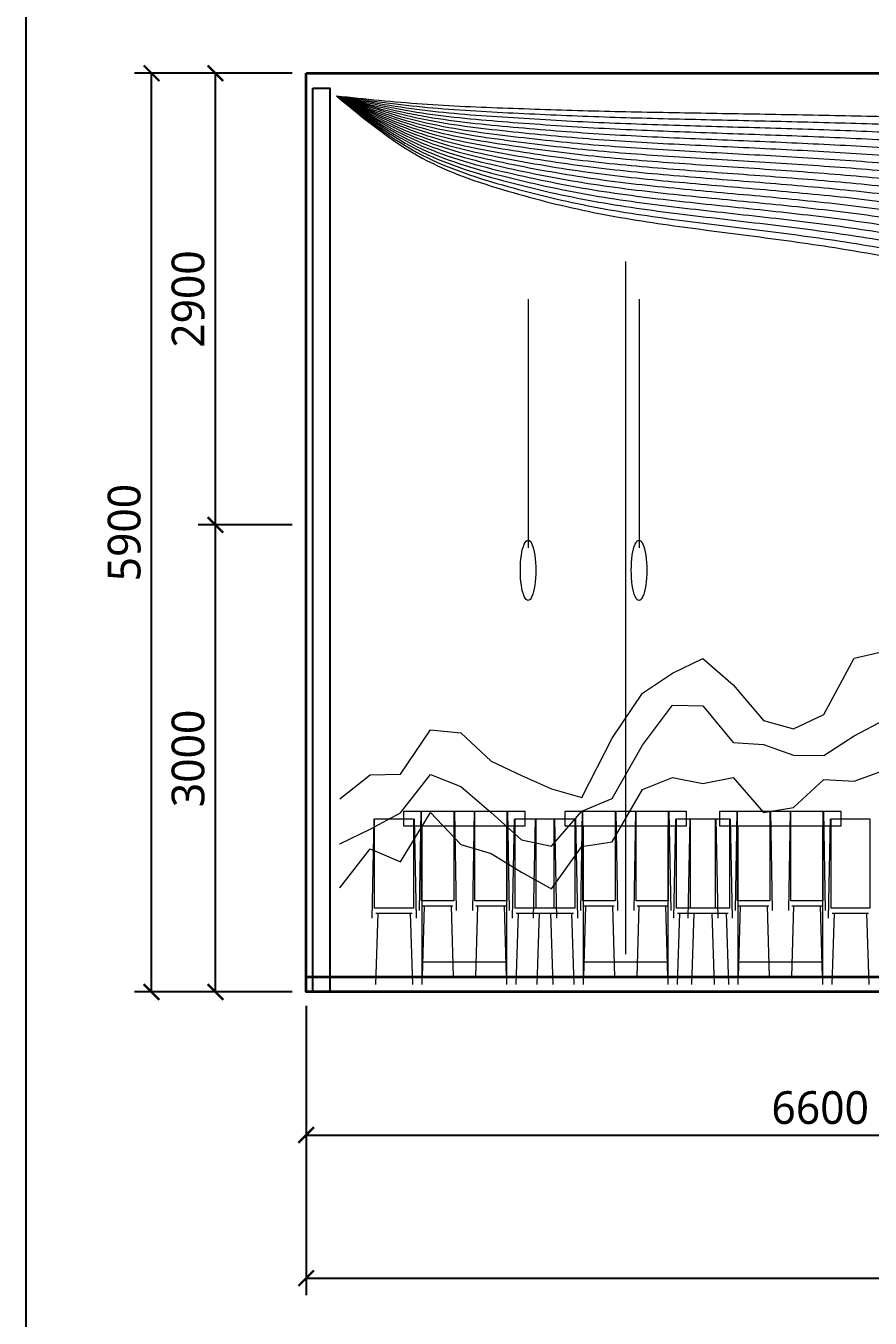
# Model space of a CAD drawing. Header units: millimetres. Extents: x -1800 to 33200, y -8500 to 38400.
# Drawn here: x -1800 to 3621, y -2095 to 6204 of the extents above; entities that cross this region are included whole.
import ezdxf

# ---------------------------------------------------------------- set-up
doc = ezdxf.new("R2010")
doc.units = ezdxf.units.MM
for name, color, linetype, lineweight in [('E-CEILING', 7, 'Continuous', 18), ('E-DIM', 7, 'Continuous', 13), ('E-FURNITURE', 7, 'Continuous', 18), ('E-GLASS', 4, 'Continuous', 13), ('E-LANDSCAPE', 8, 'Continuous', 9), ('E-LIGHT', 2, 'Continuous', 13), ('E-OUTLINE', 7, 'Continuous', 35), ('E-SHEET', 7, 'Continuous', 25), ('E-WALL', 7, 'Continuous', 25)]:
    doc.layers.add(name, color=color, linetype=linetype, lineweight=lineweight)
doc.styles.add('CJK', font='NotoSansCJK-Regular.ttc')
doc.styles.add('OpenSansCondensed-Light', font='OpenSansCondensed-Light.ttf')
doc.dimstyles.new('EZDXF', dxfattribs={"dimtxt": 0.25, "dimasz": 0.175, "dimexe": 0.375, "dimexo": 0.125, "dimgap": 0.1, "dimtad": 1, "dimlfac": 100, "dimzin": 12, "dimdsep": 46, "dimtxsty": 'OpenSansCondensed-Light', "dimblk": 'ARCHTICK', "dimcen": 2.5, "dimazin": 3, "dimtfac": 0.5, "dimtmove": 2, "dimatfit": 3})

# ---------------------------------------------------------------- blocks, each defined once
blk = doc.blocks.new('_ARCHTICK')
at = {"color": 0, "linetype": 'BYBLOCK', "const_width": 0.15}
blk.add_lwpolyline([(-0.5, -0.5), (0.5, 0.5)], dxfattribs=at)

msp = doc.modelspace()

# ---------------------------------------------------------------- linework, layer by layer
at = {"layer": 'E-CEILING'}
for points in [[(194.2, 5754.9), (744.6, 5703.6), (1294.9, 5676.4), (1845.2, 5658.8), (2395.6, 5647.2), (2945.9, 5637.9), (3496.2, 5627.6), (4046.6, 5613.9), (4596.9, 5596.5), (5147.3, 5577), (5697.6, 5558.8), (6247.9, 5545.9), (6798.3, 5542.1), (7348.6, 5549.8), (7898.9, 5569), (8449.3, 5597.4), (8999.6, 5630.5), (9549.9, 5663.1), (10100.3, 5689.9), (10650.6, 5707.2), (11200.9, 5713.4), (11751.3, 5709.5), (12301.6, 5698.9), (12851.9, 5685.9), (13402.3, 5675.2), (13952.6, 5670.4), (14502.9, 5673.6), (15053.3, 5684.5), (15603.6, 5701.6), (16154, 5723.2), (16704.3, 5754.9)], [(194.2, 5754.9), (744.6, 5684.2), (1294.9, 5646.7), (1845.2, 5622.6), (2395.6, 5606.6), (2945.9, 5593.8), (3496.2, 5579.6), (4046.6, 5560.8), (4596.9, 5536.8), (5147.3, 5510), (5697.6, 5484.8), (6247.9, 5467.1), (6798.3, 5461.9), (7348.6, 5472.4), (7898.9, 5498.9), (8449.3, 5537.9), (8999.6, 5583.6), (9549.9, 5628.5), (10100.3, 5665.5), (10650.6, 5689.2), (11200.9, 5697.7), (11751.3, 5692.4), (12301.6, 5677.7), (12851.9, 5659.8), (13402.3, 5645.1), (13952.6, 5638.6), (14502.9, 5642.9), (15053.3, 5657.9), (15603.6, 5681.5), (16154, 5711.2), (16704.3, 5754.9)], [(194.2, 5754.9), (744.6, 5664.9), (1294.9, 5617.1), (1845.2, 5586.3), (2395.6, 5566), (2945.9, 5549.7), (3496.2, 5531.6), (4046.6, 5507.6), (4596.9, 5477.1), (5147.3, 5442.9), (5697.6, 5410.9), (6247.9, 5388.2), (6798.3, 5381.6), (7348.6, 5395.1), (7898.9, 5428.8), (8449.3, 5478.5), (8999.6, 5536.7), (9549.9, 5593.9), (10100.3, 5641), (10650.6, 5671.2), (11200.9, 5682.1), (11751.3, 5675.3), (12301.6, 5656.6), (12851.9, 5633.8), (13402.3, 5615), (13952.6, 5606.7), (14502.9, 5612.2), (15053.3, 5631.3), (15603.6, 5661.4), (16154, 5699.3), (16704.3, 5754.9)], [(194.2, 5754.9), (744.6, 5645.5), (1294.9, 5587.5), (1845.2, 5550.1), (2395.6, 5525.4), (2945.9, 5505.6), (3496.2, 5483.6), (4046.6, 5454.4), (4596.9, 5417.4), (5147.3, 5375.8), (5697.6, 5336.9), (6247.9, 5309.4), (6798.3, 5301.4), (7348.6, 5317.7), (7898.9, 5358.7), (8449.3, 5419.1), (8999.6, 5489.8), (9549.9, 5559.3), (10100.3, 5616.5), (10650.6, 5653.2), (11200.9, 5666.4), (11751.3, 5658.2), (12301.6, 5635.5), (12851.9, 5607.7), (13402.3, 5585), (13952.6, 5574.9), (14502.9, 5581.5), (15053.3, 5604.8), (15603.6, 5641.3), (16154, 5687.3), (16704.3, 5754.9)], [(194.2, 5754.9), (744.6, 5626.2), (1294.9, 5557.9), (1845.2, 5513.8), (2395.6, 5484.8), (2945.9, 5461.5), (3496.2, 5435.6), (4046.6, 5401.3), (4596.9, 5357.6), (5147.3, 5308.8), (5697.6, 5263), (6247.9, 5230.6), (6798.3, 5221.1), (7348.6, 5240.4), (7898.9, 5288.6), (8449.3, 5359.7), (8999.6, 5442.9), (9549.9, 5524.7), (10100.3, 5592), (10650.6, 5635.3), (11200.9, 5650.8), (11751.3, 5641.1), (12301.6, 5614.3), (12851.9, 5581.7), (13402.3, 5554.9), (13952.6, 5543), (14502.9, 5550.9), (15053.3, 5578.2), (15603.6, 5621.2), (16154, 5675.4), (16704.3, 5754.9)], [(194.2, 5754.9), (744.6, 5606.8), (1294.9, 5528.3), (1845.2, 5477.6), (2395.6, 5444.2), (2945.9, 5417.4), (3496.2, 5387.6), (4046.6, 5348.1), (4596.9, 5297.9), (5147.3, 5241.7), (5697.6, 5189), (6247.9, 5151.8), (6798.3, 5140.9), (7348.6, 5163.1), (7898.9, 5218.5), (8449.3, 5300.3), (8999.6, 5396), (9549.9, 5490.1), (10100.3, 5567.5), (10650.6, 5617.3), (11200.9, 5635.1), (11751.3, 5624), (12301.6, 5593.2), (12851.9, 5555.7), (13402.3, 5524.8), (13952.6, 5511.2), (14502.9, 5520.2), (15053.3, 5551.6), (15603.6, 5601.1), (16154, 5663.4), (16704.3, 5754.9)], [(194.2, 5754.9), (744.6, 5587.5), (1294.9, 5498.6), (1845.2, 5441.3), (2395.6, 5403.6), (2945.9, 5373.3), (3496.2, 5339.6), (4046.6, 5295), (4596.9, 5238.2), (5147.3, 5174.6), (5697.6, 5115.1), (6247.9, 5073), (6798.3, 5060.7), (7348.6, 5085.7), (7898.9, 5148.3), (8449.3, 5240.9), (8999.6, 5349.1), (9549.9, 5455.5), (10100.3, 5543), (10650.6, 5599.3), (11200.9, 5619.5), (11751.3, 5606.9), (12301.6, 5572.1), (12851.9, 5529.6), (13402.3, 5494.8), (13952.6, 5479.3), (14502.9, 5489.5), (15053.3, 5525.1), (15603.6, 5581), (16154, 5651.4), (16704.3, 5754.9)], [(194.2, 5754.9), (744.6, 5568.1), (1294.9, 5469), (1845.2, 5405.1), (2395.6, 5363), (2945.9, 5329.2), (3496.2, 5291.6), (4046.6, 5241.8), (4596.9, 5178.5), (5147.3, 5107.5), (5697.6, 5041.1), (6247.9, 4994.1), (6798.3, 4980.4), (7348.6, 5008.4), (7898.9, 5078.2), (8449.3, 5181.5), (8999.6, 5302.3), (9549.9, 5420.9), (10100.3, 5518.5), (10650.6, 5581.3), (11200.9, 5603.8), (11751.3, 5589.8), (12301.6, 5550.9), (12851.9, 5503.6), (13402.3, 5464.7), (13952.6, 5447.5), (14502.9, 5458.8), (15053.3, 5498.5), (15603.6, 5560.8), (16154, 5639.5), (16704.3, 5754.9)], [(194.2, 5754.9), (744.6, 5548.8), (1294.9, 5439.4), (1845.2, 5368.9), (2395.6, 5322.3), (2945.9, 5285.1), (3496.2, 5243.6), (4046.6, 5188.6), (4596.9, 5118.8), (5147.3, 5040.5), (5697.6, 4967.1), (6247.9, 4915.3), (6798.3, 4900.2), (7348.6, 4931), (7898.9, 5008.1), (8449.3, 5122.1), (8999.6, 5255.4), (9549.9, 5386.3), (10100.3, 5494), (10650.6, 5563.3), (11200.9, 5588.2), (11751.3, 5572.7), (12301.6, 5529.8), (12851.9, 5477.6), (13402.3, 5434.6), (13952.6, 5415.6), (14502.9, 5428.2), (15053.3, 5471.9), (15603.6, 5540.7), (16154, 5627.5), (16704.3, 5754.9)], [(194.2, 5754.9), (744.6, 5529.4), (1294.9, 5409.8), (1845.2, 5332.6), (2395.6, 5281.7), (2945.9, 5241), (3496.2, 5195.5), (4046.6, 5135.5), (4596.9, 5059), (5147.3, 4973.4), (5697.6, 4893.2), (6247.9, 4836.5), (6798.3, 4819.9), (7348.6, 4853.7), (7898.9, 4938), (8449.3, 5062.7), (8999.6, 5208.5), (9549.9, 5351.7), (10100.3, 5469.5), (10650.6, 5545.3), (11200.9, 5572.5), (11751.3, 5555.6), (12301.6, 5508.7), (12851.9, 5451.5), (13402.3, 5404.6), (13952.6, 5383.8), (14502.9, 5397.5), (15053.3, 5445.4), (15603.6, 5520.6), (16154, 5615.5), (16704.3, 5754.9)], [(194.2, 5754.9), (744.6, 5510.1), (1294.9, 5380.2), (1845.2, 5296.4), (2395.6, 5241.1), (2945.9, 5196.9), (3496.2, 5147.5), (4046.6, 5082.3), (4596.9, 4999.3), (5147.3, 4906.3), (5697.6, 4819.2), (6247.9, 4757.7), (6798.3, 4739.7), (7348.6, 4776.3), (7898.9, 4867.9), (8449.3, 5003.3), (8999.6, 5161.6), (9549.9, 5317.1), (10100.3, 5445), (10650.6, 5527.3), (11200.9, 5556.9), (11751.3, 5538.5), (12301.6, 5487.5), (12851.9, 5425.5), (13402.3, 5374.5), (13952.6, 5351.9), (14502.9, 5366.8), (15053.3, 5418.8), (15603.6, 5500.5), (16154, 5603.6), (16704.3, 5754.9)], [(194.2, 5754.9), (744.6, 5490.7), (1294.9, 5350.6), (1845.2, 5260.1), (2395.6, 5200.5), (2945.9, 5152.8), (3496.2, 5099.5), (4046.6, 5029.2), (4596.9, 4939.6), (5147.3, 4839.3), (5697.6, 4745.3), (6247.9, 4678.9), (6798.3, 4659.5), (7348.6, 4699), (7898.9, 4797.8), (8449.3, 4943.9), (8999.6, 5114.7), (9549.9, 5282.4), (10100.3, 5420.5), (10650.6, 5509.3), (11200.9, 5541.2), (11751.3, 5521.4), (12301.6, 5466.4), (12851.9, 5399.4), (13402.3, 5344.4), (13952.6, 5320.1), (14502.9, 5336.1), (15053.3, 5392.2), (15603.6, 5480.4), (16154, 5591.6), (16704.3, 5754.9)], [(194.2, 5754.9), (744.6, 5471.4), (1294.9, 5320.9), (1845.2, 5223.9), (2395.6, 5159.9), (2945.9, 5108.7), (3496.2, 5051.5), (4046.6, 4976), (4596.9, 4879.9), (5147.3, 4772.2), (5697.6, 4671.3), (6247.9, 4600), (6798.3, 4579.2), (7348.6, 4621.6), (7898.9, 4727.7), (8449.3, 4884.4), (8999.6, 5067.8), (9549.9, 5247.8), (10100.3, 5396), (10650.6, 5491.3), (11200.9, 5525.6), (11751.3, 5504.3), (12301.6, 5445.3), (12851.9, 5373.4), (13402.3, 5314.3), (13952.6, 5288.2), (14502.9, 5305.5), (15053.3, 5365.7), (15603.6, 5460.3), (16154, 5579.7), (16704.3, 5754.9)], [(194.2, 5754.9), (744.6, 5452), (1294.9, 5291.3), (1845.2, 5187.6), (2395.6, 5119.3), (2945.9, 5064.6), (3496.2, 5003.5), (4046.6, 4922.8), (4596.9, 4820.1), (5147.3, 4705.1), (5697.6, 4597.4), (6247.9, 4521.2), (6798.3, 4499), (7348.6, 4544.3), (7898.9, 4657.6), (8449.3, 4825), (8999.6, 5020.9), (9549.9, 5213.2), (10100.3, 5371.5), (10650.6, 5473.4), (11200.9, 5509.9), (11751.3, 5487.2), (12301.6, 5424.1), (12851.9, 5347.4), (13402.3, 5284.3), (13952.6, 5256.4), (14502.9, 5274.8), (15053.3, 5339.1), (15603.6, 5440.2), (16154, 5567.7), (16704.3, 5754.9)], [(194.2, 5754.9), (744.6, 5432.7), (1294.9, 5261.7), (1845.2, 5151.4), (2395.6, 5078.7), (2945.9, 5020.5), (3496.2, 4955.5), (4046.6, 4869.7), (4596.9, 4760.4), (5147.3, 4638.1), (5697.6, 4523.4), (6247.9, 4442.4), (6798.3, 4418.7), (7348.6, 4466.9), (7898.9, 4587.5), (8449.3, 4765.6), (8999.6, 4974), (9549.9, 5178.6), (10100.3, 5347), (10650.6, 5455.4), (11200.9, 5494.2), (11751.3, 5470.1), (12301.6, 5403), (12851.9, 5321.3), (13402.3, 5254.2), (13952.6, 5224.5), (14502.9, 5244.1), (15053.3, 5312.5), (15603.6, 5420.1), (16154, 5555.7), (16704.3, 5754.9)], [(194.2, 5754.9), (744.6, 5413.3), (1294.9, 5232.1), (1845.2, 5115.2), (2395.6, 5038.1), (2945.9, 4976.4), (3496.2, 4907.5), (4046.6, 4816.5), (4596.9, 4700.7), (5147.3, 4571), (5697.6, 4449.5), (6247.9, 4363.6), (6798.3, 4338.5), (7348.6, 4389.6), (7898.9, 4517.4), (8449.3, 4706.2), (8999.6, 4927.1), (9549.9, 5144), (10100.3, 5322.5), (10650.6, 5437.4), (11200.9, 5478.6), (11751.3, 5453), (12301.6, 5381.9), (12851.9, 5295.3), (13402.3, 5224.1), (13952.6, 5192.7), (14502.9, 5213.4), (15053.3, 5286), (15603.6, 5400), (16154, 5543.8), (16704.3, 5754.9)], [(194.2, 5754.9), (744.6, 5393.9), (1294.9, 5202.5), (1845.2, 5078.9), (2395.6, 4997.5), (2945.9, 4932.3), (3496.2, 4859.5), (4046.6, 4763.4), (4596.9, 4641), (5147.3, 4503.9), (5697.6, 4375.5), (6247.9, 4284.8), (6798.3, 4258.3), (7348.6, 4312.3), (7898.9, 4447.3), (8449.3, 4646.8), (8999.6, 4880.2), (9549.9, 5109.4), (10100.3, 5298), (10650.6, 5419.4), (11200.9, 5462.9), (11751.3, 5435.9), (12301.6, 5360.7), (12851.9, 5269.3), (13402.3, 5194.1), (13952.6, 5160.8), (14502.9, 5182.8), (15053.3, 5259.4), (15603.6, 5379.9), (16154, 5531.8), (16704.3, 5754.9)], [(194.2, 5754.9), (744.6, 5374.6), (1294.9, 5172.8), (1845.2, 5042.7), (2395.6, 4956.9), (2945.9, 4888.2), (3496.2, 4811.5), (4046.6, 4710.2), (4596.9, 4581.3), (5147.3, 4436.8), (5697.6, 4301.6), (6247.9, 4206), (6798.3, 4178), (7348.6, 4234.9), (7898.9, 4377.2), (8449.3, 4587.4), (8999.6, 4833.3), (9549.9, 5074.8), (10100.3, 5273.5), (10650.6, 5401.4), (11200.9, 5447.3), (11751.3, 5418.7), (12301.6, 5339.6), (12851.9, 5243.2), (13402.3, 5164), (13952.6, 5129), (14502.9, 5152.1), (15053.3, 5232.9), (15603.6, 5359.8), (16154, 5519.9), (16704.3, 5754.9)], [(194.2, 5754.9), (744.6, 5355.2), (1294.9, 5143.2), (1845.2, 5006.4), (2395.6, 4916.3), (2945.9, 4844.1), (3496.2, 4763.5), (4046.6, 4657), (4596.9, 4521.5), (5147.3, 4369.8), (5697.6, 4227.6), (6247.9, 4127.1), (6798.3, 4097.8), (7348.6, 4157.6), (7898.9, 4307.1), (8449.3, 4528), (8999.6, 4786.4), (9549.9, 5040.2), (10100.3, 5249), (10650.6, 5383.4), (11200.9, 5431.6), (11751.3, 5401.6), (12301.6, 5318.5), (12851.9, 5217.2), (13402.3, 5133.9), (13952.6, 5097.1), (14502.9, 5121.4), (15053.3, 5206.3), (15603.6, 5339.7), (16154, 5507.9), (16704.3, 5754.9)]]:
    msp.add_spline(points, degree=3, dxfattribs=at)
at = {"layer": 'E-FURNITURE'}
for p, q in [((434.2, 1112.3), (421.3, 473.9)), ((693.2, 1112.3), (706.2, 473.9)), ((735.5, 1160.7), (724.7, 522.3)), ((951.3, 1160.7), (962.1, 522.3)), ((1077.4, 1160.7), (1066.6, 522.3)), ((1293.2, 1160.7), (1304, 522.3)), ((1335.5, 1112.3), (1322.5, 473.9)), ((1470.2, 1112.3), (1457.2, 473.9)), ((1594.5, 1112.3), (1607.4, 473.9)), ((1729.1, 1112.3), (1742.1, 473.9)), ((1771.4, 1160.7), (1760.6, 522.3)), ((1987.2, 1160.7), (1998, 522.3)), ((2113.3, 1160.7), (2102.5, 522.3)), ((2329.1, 1160.7), (2339.9, 522.3)), ((2371.4, 1112.3), (2358.5, 473.9)), ((2462.9, 1112.3), (2450, 473.9)), ((2630.4, 1112.3), (2643.3, 473.9)), ((2721.9, 1112.3), (2734.8, 473.9)), ((2764.2, 1160.7), (2753.4, 522.3)), ((2980, 1160.7), (2990.8, 522.3)), ((3106, 1160.7), (3095.3, 522.3)), ((3321.9, 1160.7), (3332.7, 522.3)), ((3364.2, 1112.3), (3351.2, 473.9)), ((742.4, 1063.9), (742.4, 48.4)), ((1286.3, 1063.9), (1286.3, 48.4)), ((1778.3, 1063.9), (1778.3, 48.4)), ((2322.2, 1063.9), (2322.2, 48.4)), ((2771.1, 1063.9), (2771.1, 48.4)), ((3315, 1063.9), (3315, 48.4)), ((460.1, 505.9), (444.6, 48.4)), ((447.2, 505.9), (680.3, 505.9)), ((667.3, 505.9), (682.8, 48.4)), ((757.1, 554.2), (744.1, 96.7)), ((746.3, 554.2), (940.5, 554.2)), ((929.7, 554.2), (942.7, 96.7)), ((1098.9, 554.2), (1086, 96.7)), ((1088.2, 554.2), (1282.4, 554.2)), ((1271.6, 554.2), (1284.5, 96.7)), ((1361.4, 505.9), (1345.8, 48.4)), ((1348.4, 505.9), (1581.5, 505.9)), ((1496, 505.9), (1480.5, 48.4)), ((1483.1, 505.9), (1716.2, 505.9)), ((1568.6, 505.9), (1584.1, 48.4)), ((1703.2, 505.9), (1718.8, 48.4)), ((1793, 554.2), (1780.1, 96.7)), ((1782.2, 554.2), (1976.5, 554.2)), ((1965.7, 554.2), (1978.6, 96.7)), ((2134.9, 554.2), (2121.9, 96.7)), ((2124.1, 554.2), (2318.3, 554.2)), ((2307.5, 554.2), (2320.5, 96.7)), ((2397.3, 505.9), (2381.8, 48.4)), ((2384.4, 505.9), (2617.4, 505.9)), ((2488.8, 505.9), (2473.3, 48.4)), ((2475.9, 505.9), (2708.9, 505.9)), ((2604.5, 505.9), (2620, 48.4)), ((2696, 505.9), (2711.5, 48.4)), ((2785.8, 554.2), (2772.8, 96.7)), ((2775, 554.2), (2969.2, 554.2)), ((2958.4, 554.2), (2971.4, 96.7)), ((3127.6, 554.2), (3114.7, 96.7)), ((3116.8, 554.2), (3311.1, 554.2)), ((3300.3, 554.2), (3313.2, 96.7)), ((3390.1, 505.9), (3374.5, 48.4)), ((3377.1, 505.9), (3610.2, 505.9)), ((3597.2, 505.9), (3612.8, 48.4)), ((742.4, 193.4), (1286.3, 193.4)), ((1778.3, 193.4), (2322.2, 193.4)), ((2771.1, 193.4), (3315, 193.4))]:
    msp.add_line(p, q, dxfattribs=at)
for points in [[(439.4, 1112.3), (688, 1112.3), (688, 537.8), (439.4, 537.8)], [(625.9, 1160.7), (1402.8, 1160.7), (1402.8, 1063.9), (625.9, 1063.9)], [(739.8, 1160.7), (947, 1160.7), (947, 586.1), (739.8, 586.1)], [(1081.7, 1160.7), (1288.9, 1160.7), (1288.9, 586.1), (1081.7, 586.1)], [(1340.7, 1112.3), (1589.3, 1112.3), (1589.3, 537.8), (1340.7, 537.8)], [(1475.3, 1112.3), (1724, 1112.3), (1724, 537.8), (1475.3, 537.8)], [(1661.8, 1160.7), (2438.7, 1160.7), (2438.7, 1063.9), (1661.8, 1063.9)], [(1775.7, 1160.7), (1982.9, 1160.7), (1982.9, 586.1), (1775.7, 586.1)], [(2117.6, 1160.7), (2324.8, 1160.7), (2324.8, 586.1), (2117.6, 586.1)], [(2376.6, 1112.3), (2625.2, 1112.3), (2625.2, 537.8), (2376.6, 537.8)], [(2468.1, 1112.3), (2716.7, 1112.3), (2716.7, 537.8), (2468.1, 537.8)], [(2654.6, 1160.7), (3431.5, 1160.7), (3431.5, 1063.9), (2654.6, 1063.9)], [(2768.5, 1160.7), (2975.7, 1160.7), (2975.7, 586.1), (2768.5, 586.1)], [(3110.4, 1160.7), (3317.5, 1160.7), (3317.5, 586.1), (3110.4, 586.1)], [(3369.3, 1112.3), (3618, 1112.3), (3618, 537.8), (3369.3, 537.8)]]:
    msp.add_lwpolyline(points, close=True, dxfattribs=at)
at = {"layer": 'E-GLASS'}
msp.add_line((2050.3, 4691), (2050.3, 241.8), dxfattribs=at)
at = {"layer": 'E-LANDSCAPE'}
for points in [[(215.8, 1240.8), (410.1, 1393.7), (604.3, 1398.2), (798.5, 1682.7), (992.8, 1665), (1187, 1482.9), (1381.2, 1390.9), (1575.5, 1303.6), (1769.7, 1248.2), (1963.9, 1629), (2158.2, 1919.9), (2352.4, 2048.2), (2546.6, 2142), (2740.9, 1971.6), (2935.1, 1743.8), (3129.4, 1689.5), (3323.6, 1781), (3517.8, 2144.1), (3712.1, 2189.1)], [(215.8, 951.3), (410.1, 1046), (604.3, 1151), (798.5, 1397.1), (992.8, 1318.7), (1187, 1151.8), (1381.2, 976.1), (1575.5, 935.4), (1769.7, 1161.2), (1963.9, 1243.5), (2158.2, 1585), (2352.4, 1841.4), (2546.6, 1837.4), (2740.9, 1602.2), (2935.1, 1588.8), (3129.4, 1519.9), (3323.6, 1519.6), (3517.8, 1645.8), (3712.1, 1748.1)], [(215.8, 668.8), (410.1, 918.4), (604.3, 834.8), (798.5, 1152.1), (992.8, 947.3), (1187, 889.3), (1381.2, 768.4), (1575.5, 663), (1769.7, 935.1), (1963.9, 964.6), (2158.2, 1300.1), (2352.4, 1376.7), (2546.6, 1338.1), (2740.9, 1378.2), (2935.1, 1152.5), (3129.4, 1184.7), (3323.6, 1364.6), (3517.8, 1354.5), (3712.1, 1424.4)]]:
    msp.add_lwpolyline(points, dxfattribs=at)
at = {"layer": 'E-LIGHT'}
for p, q in [((1424.4, 4449.2), (1424.4, 2853.3)), ((2136.6, 4449.2), (2136.6, 2853.3))]:
    msp.add_line(p, q, dxfattribs=at)
for points in [[(1474, 2708.2), (1473.6, 2682.9), (1472.3, 2658.1), (1470.3, 2634.2), (1467.4, 2611.5), (1463.8, 2590.4), (1459.5, 2571.4), (1454.6, 2554.7), (1449.2, 2540.7), (1443.4, 2529.5), (1437.2, 2521.3), (1430.9, 2516.4), (1424.4, 2514.8), (1417.9, 2516.4), (1411.5, 2521.3), (1405.4, 2529.5), (1399.6, 2540.7), (1394.2, 2554.7), (1389.3, 2571.4), (1385, 2590.4), (1381.4, 2611.5), (1378.5, 2634.2), (1376.5, 2658.1), (1375.2, 2682.9), (1374.8, 2708.2), (1375.2, 2733.4), (1376.5, 2758.3), (1378.5, 2782.2), (1381.4, 2804.9), (1385, 2826), (1389.3, 2845), (1394.2, 2861.7), (1399.6, 2875.7), (1405.4, 2886.9), (1411.5, 2895), (1417.9, 2900), (1424.4, 2901.6), (1430.9, 2900), (1437.2, 2895), (1443.4, 2886.9), (1449.2, 2875.7), (1454.6, 2861.7), (1459.5, 2845), (1463.8, 2826), (1467.4, 2804.9), (1470.3, 2782.2), (1472.3, 2758.3), (1473.6, 2733.4), (1474, 2708.2)], [(2186.2, 2708.2), (2185.8, 2682.9), (2184.5, 2658.1), (2182.5, 2634.2), (2179.6, 2611.5), (2176, 2590.4), (2171.7, 2571.4), (2166.8, 2554.7), (2161.4, 2540.7), (2155.6, 2529.5), (2149.4, 2521.3), (2143.1, 2516.4), (2136.6, 2514.8), (2130.1, 2516.4), (2123.7, 2521.3), (2117.6, 2529.5), (2111.8, 2540.7), (2106.4, 2554.7), (2101.5, 2571.4), (2097.2, 2590.4), (2093.6, 2611.5), (2090.7, 2634.2), (2088.6, 2658.1), (2087.4, 2682.9), (2087, 2708.2), (2087.4, 2733.4), (2088.6, 2758.3), (2090.7, 2782.2), (2093.6, 2804.9), (2097.2, 2826), (2101.5, 2845), (2106.4, 2861.7), (2111.8, 2875.7), (2117.6, 2886.9), (2123.7, 2895), (2130.1, 2900), (2136.6, 2901.6), (2143.1, 2900), (2149.4, 2895), (2155.6, 2886.9), (2161.4, 2875.7), (2166.8, 2861.7), (2171.7, 2845), (2176, 2826), (2179.6, 2804.9), (2182.5, 2782.2), (2184.5, 2758.3), (2185.8, 2733.4), (2186.2, 2708.2)]]:
    msp.add_lwpolyline(points, close=True, dxfattribs=at)
at = {"layer": 'E-OUTLINE'}
msp.add_line((0, 96.7), (32200, 96.7), dxfattribs=at)
msp.add_lwpolyline([(0, 5900), (32200, 5900), (32200, 0), (0, 0)], close=True, dxfattribs=at)
at = {"layer": 'E-SHEET'}
msp.add_lwpolyline([(-1800, -8500), (33200, -8500), (33200, 38400), (-1800, 38400)], close=True, dxfattribs=at)
at = {"layer": 'E-WALL'}
msp.add_lwpolyline([(43.2, 5803.3), (151.1, 5803.3), (151.1, 0), (43.2, 0)], close=True, dxfattribs=at)

# ---------------------------------------------------------------- dimensions: what is measured, and where the dimension line sits
at = {"layer": 'E-DIM'}
for base, p1, p2 in [((-992.8, 0), (0, 0), (0, 5900)), ((-582.7, 3000), (0, 3000), (0, 5900)), ((-582.7, 0), (0, 0), (0, 3000))]:
    msp.add_linear_dim(base=base, p1=p1, p2=p2, angle=90, dimstyle='EZDXF', override={"dimtxt": 210, "dimasz": 100, "dimexe": 110, "dimexo": 90, "dimgap": 70, "dimtad": 1, "dimdec": 0, "dimlfac": 1, "dimtxsty": 'CJK'}, dxfattribs=at).render()
for base, p2 in [((0, -918.9), (6600, 0)), ((0, -1837.7), (32200, 0))]:
    msp.add_linear_dim(base=base, p1=(0, 0), p2=p2, dimstyle='EZDXF', override={"dimtxt": 210, "dimasz": 100, "dimexe": 110, "dimexo": 90, "dimgap": 70, "dimtad": 1, "dimdec": 0, "dimlfac": 1, "dimtxsty": 'CJK'}, dxfattribs=at).render()

doc.saveas('drawing.dxf')
